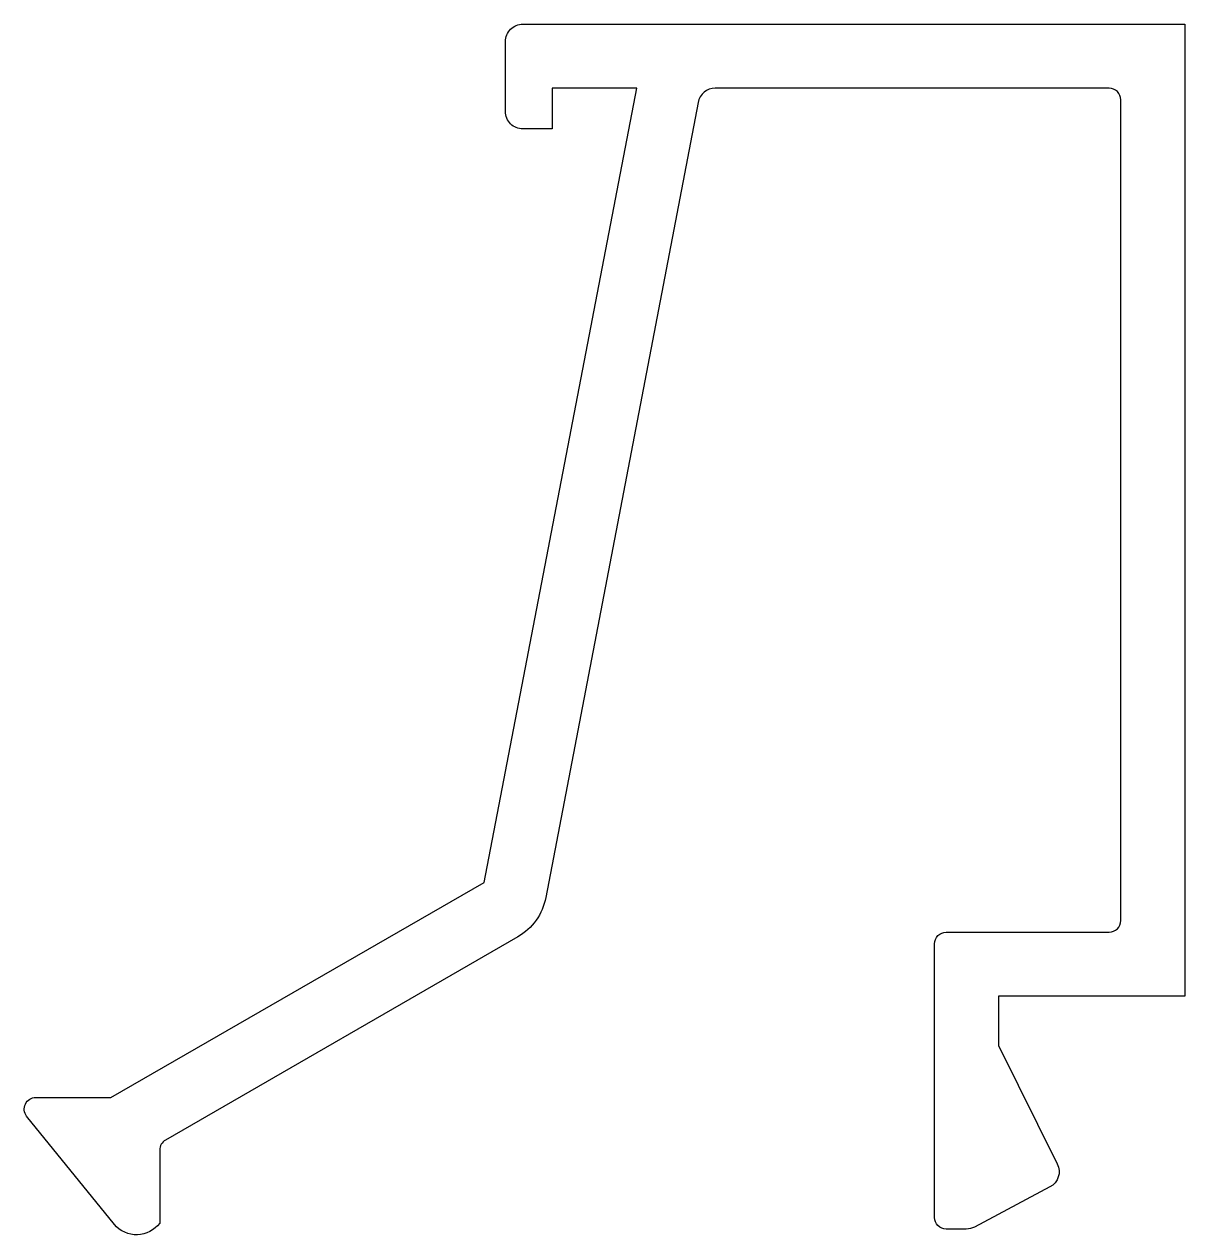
# Model space of a CAD drawing. Extents: x 1459 to 1478.9, y -37.1 to -16.3.
import ezdxf

# ---------------------------------------------------------------- set-up
doc = ezdxf.new("R2010")
doc.units = 0
doc.header["$LTSCALE"] = 15
doc.layers.get('0').update_dxf_attribs({"linetype": 'CONTINUOUS'})

msp = doc.modelspace()

# ---------------------------------------------------------------- linework, layer by layer
at = {"color": 0}
msp.add_lwpolyline([(1474.59, -32.113, -0.414214), (1474.79, -31.913), (1477.59, -31.913, 0.414214), (1477.79, -31.713), (1477.79, -17.613, 0.414214), (1477.59, -17.413), (1470.824, -17.413, 0.359786), (1470.529, -17.656), (1467.912, -31.316, -0.217939), (1467.429, -31.994), (1461.379, -35.483, 0.268075), (1461.279, -35.656), (1461.279, -36.913, -0.478638), (1460.5, -36.936), (1458.993, -35.075, -0.621267), (1459.152, -34.753), (1460.442, -34.753), (1466.851, -31.057), (1469.478, -17.413), (1468.02, -17.413), (1468.02, -18.113), (1467.52, -18.113, -0.414214), (1467.22, -17.813), (1467.22, -16.613, -0.414214), (1467.52, -16.313), (1478.89, -16.313), (1478.89, -33.013), (1476.89, -33.013), (1475.69, -33.013), (1475.69, -33.858), (1476.7, -35.892, -0.406565), (1476.572, -36.29), (1475.275, -36.978, -0.122483), (1475.135, -37.013), (1474.79, -37.013, -0.414214), (1474.59, -36.813)], format="xyb", close=True, dxfattribs=at)

doc.saveas('drawing.dxf')
